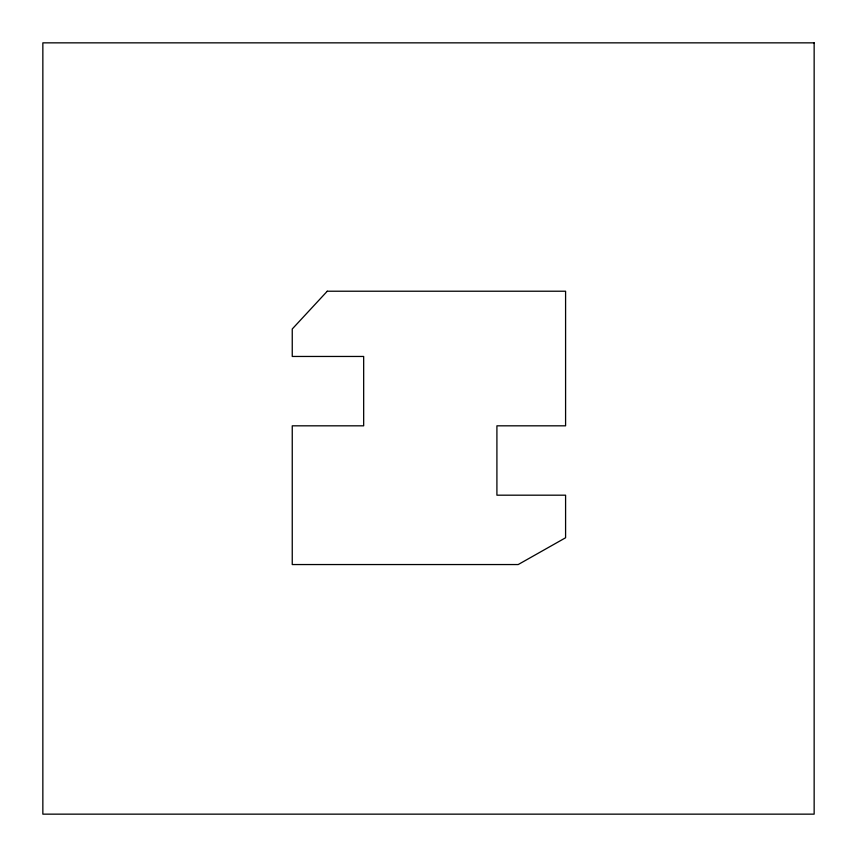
<?xml version="1.0" encoding="UTF-8"?>
<svg xmlns="http://www.w3.org/2000/svg" width="857" height="857" viewBox="0 0 857 857"><rect width="100%" height="100%" fill="white"/><g stroke="black" fill="none" stroke-linecap="round" stroke-linejoin="round"><path stroke-width="1.29" d="M327.267 291.219L292.248 328.992L292.248 356.458L363.668 356.458L363.668 425.822L292.248 425.822L292.248 564.549L518.196 564.549L565.588 537.768L565.588 495.185L496.91 495.185L496.91 425.822L565.588 425.822L565.588 291.219L327.267 291.219M814.15 42.85L42.85 42.85L42.85 814.15L814.15 814.15L814.15 42.85"/></g></svg>
